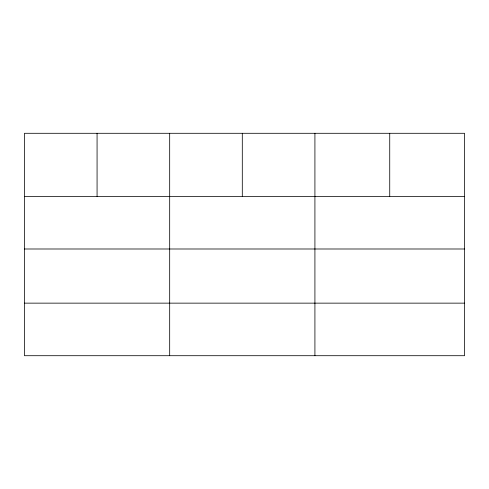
<?xml version="1.0" encoding="UTF-8"?>
<svg xmlns="http://www.w3.org/2000/svg" width="489" height="489" viewBox="0 0 489 489"><rect width="100%" height="100%" fill="white"/><g stroke="black" fill="none" stroke-linecap="round" stroke-linejoin="round"><path stroke-width="0.73" d="M464.55 248.993L464.55 133.295L24.45 133.295L24.45 355.705L464.55 355.705L464.55 248.993L24.45 248.993M24.45 196.431L464.55 196.431M24.45 303.143L464.55 303.143M389.733 133.295L389.733 196.431M314.916 133.295L314.916 355.705M242.299 133.295L242.299 196.431M169.683 133.295L169.683 355.705M97.067 133.295L97.067 196.431"/></g></svg>
